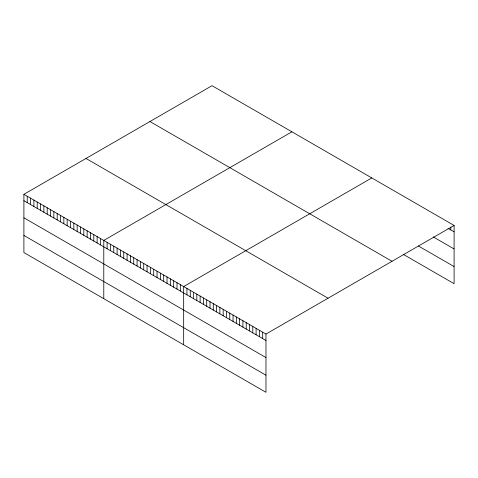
<?xml version="1.0" encoding="UTF-8"?>
<svg xmlns="http://www.w3.org/2000/svg" width="478" height="478" viewBox="0 0 478 478"><rect width="100%" height="100%" fill="white"/><g stroke="black" fill="none" stroke-linecap="round" stroke-linejoin="round"><path stroke-width="0.72" d="M23.9 194.307L265.971 334.062L265.971 392.307L23.9 252.551L23.9 194.307L212.029 85.693L454.1 225.449L454.1 283.693L403.623 254.547M291.915 131.809L103.786 240.428L103.786 298.672M371.794 177.93L183.666 286.549L183.666 344.793M265.971 334.062L454.1 225.449M448.065 228.359L454.1 231.842M433.247 236.915L454.1 248.954M418.435 245.991L454.1 266.581M149.949 121.532L392.02 261.293M85.98 158.463L328.051 298.224M23.9 200.7L265.971 340.461M23.9 217.813L265.971 357.568M23.9 235.439L265.971 375.2M450.808 227.098L450.808 229.942M262.679 332.162L262.679 338.561M259.387 330.262L259.387 336.655M256.094 328.362L256.094 334.755M252.802 326.462L252.802 332.855M249.51 324.562L249.51 330.955M246.218 322.662L246.218 329.055M242.926 320.762L242.926 327.155M239.633 318.862L239.633 325.255M236.341 316.956L236.341 323.355M233.049 315.056L233.049 321.455M229.757 313.156L229.757 319.549M226.464 311.256L226.464 317.649M223.172 309.356L223.172 315.749M219.88 307.456L219.88 313.849M216.588 305.556L216.588 311.949M213.296 303.655L213.296 310.049M210.003 301.755L210.003 308.149M206.711 299.849L206.711 306.249M203.419 297.949L203.419 304.349M200.127 296.049L200.127 302.443M196.834 294.149L196.834 300.543M193.542 292.249L193.542 298.642M190.25 290.349L190.25 296.742M186.958 288.449L186.958 294.842M180.337 284.625L180.337 291.018M177.009 282.701L177.009 289.1M173.681 280.783L173.681 287.176M170.353 278.859L170.353 285.252M167.025 276.941L167.025 283.334M163.697 275.017L163.697 281.411M160.369 273.093L160.369 279.493M157.041 271.175L157.041 277.569M153.713 269.251L153.713 275.645M150.379 267.327L150.379 273.727M147.051 265.409L147.051 271.803M143.723 263.486L143.723 269.879M140.395 261.568L140.395 267.961M137.067 259.644L137.067 266.037M133.738 257.72L133.738 264.119M130.41 255.802L130.41 262.195M127.082 253.878L127.082 260.271M123.754 251.954L123.754 258.353M120.426 250.036L120.426 256.429M117.098 248.112L117.098 254.505M113.77 246.194L113.77 252.587M110.442 244.27L110.442 250.663M107.114 242.346L107.114 248.745M100.458 238.504L100.458 244.897M97.124 236.586L97.124 242.979M93.796 234.662L93.796 241.055M90.467 232.738L90.467 239.137M87.139 230.82L87.139 237.213M83.811 228.896L83.811 235.29M80.483 226.972L80.483 233.372M77.155 225.054L77.155 231.448M73.827 223.13L73.827 229.524M70.499 221.212L70.499 227.606M67.171 219.288L67.171 225.682M63.843 217.365L63.843 223.764M60.515 215.447L60.515 221.84M57.187 213.523L57.187 219.916M53.859 211.605L53.859 217.998M50.531 209.681L50.531 216.074M47.197 207.757L47.197 214.15M43.868 205.839L43.868 212.232M40.54 203.915L40.54 210.308M37.212 201.991L37.212 208.39M33.884 200.073L33.884 206.466M30.556 198.149L30.556 204.542M27.228 196.231L27.228 202.624"/></g></svg>
